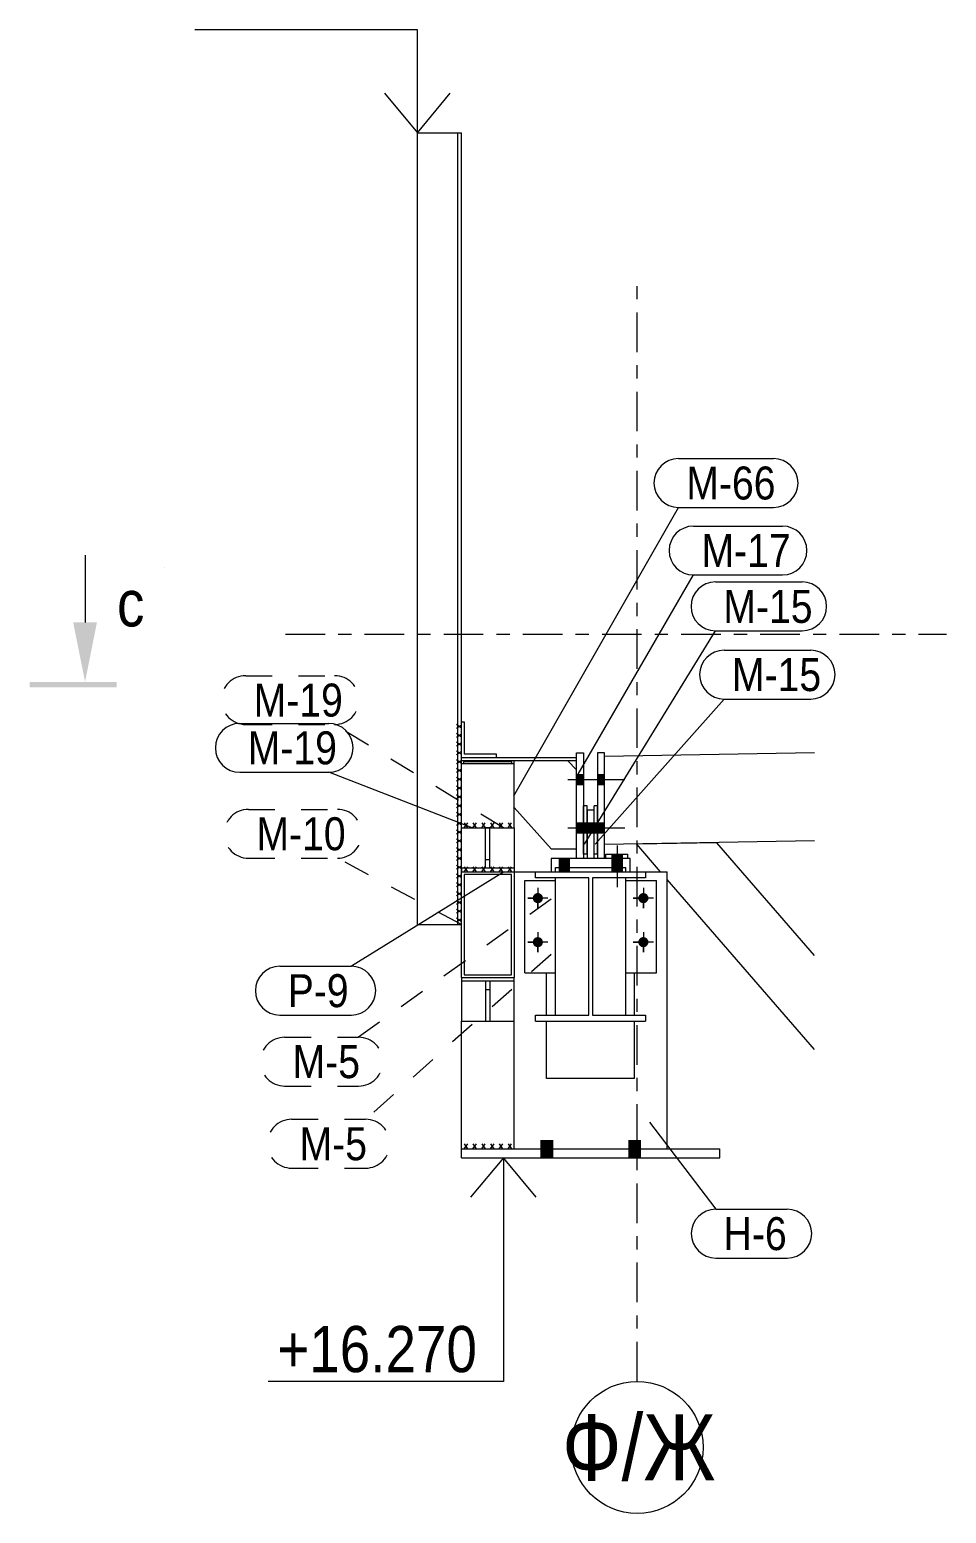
# Model space of a CAD drawing. Header units: millimetres. Extents: x -74 to 1115, y -586 to 256.
# Drawn here: x 665.2 to 734.7, y -204.6 to -92.2 of the extents above; entities that cross this region are included whole.
import ezdxf

# ---------------------------------------------------------------- set-up
doc = ezdxf.new("R2010")
doc.units = ezdxf.units.MM
for name, pattern in [('XKITLINE00', [0]), ('XKITLINE02', [4, 2, -2]), ('XKITLINE03', [6, 3, -1, 1, -1])]:
    doc.linetypes.add(name, pattern=pattern)
for name, color, linetype, lineweight in [('Bolt', 7, 'Continuous', 0), ('GraphicObject', 6, 'Continuous', 0), ('LevelText', 7, 'Continuous', 0), ('Part', 2, 'Continuous', 0), ('PartMark', 3, 'Continuous', 0), ('S-GRID', 1, 'Continuous', 0), ('Section', 6, 'Continuous', 0), ('SymbolText', 4, 'Continuous', 0)]:
    doc.layers.add(name, color=color, linetype=linetype, lineweight=lineweight)
doc.styles.add('GOST type A', font='ARIAL.TTF')

msp = doc.modelspace()

# ---------------------------------------------------------------- hatches: boundary and pattern name
at = {"layer": 'Bolt'}
for points in [[(707.21, -149.41), (706.68, -149.41), (706.68, -148.65), (707.21, -148.65)], [(707.21, -149.41), (706.68, -149.41), (706.68, -148.65), (707.21, -148.65)], [(708.81, -149.41), (708.28, -149.41), (708.28, -148.65), (708.81, -148.65)], [(708.81, -149.41), (708.28, -149.41), (708.28, -148.65), (708.81, -148.65)], [(707.21, -153.08), (706.68, -153.08), (706.68, -152.31), (707.21, -152.31)], [(707.48, -153.08), (707.21, -153.08), (707.21, -152.31), (707.48, -152.31)], [(708.01, -153.08), (707.48, -153.08), (707.48, -152.31), (708.01, -152.31)], [(708.28, -153.08), (708.01, -153.08), (708.01, -152.31), (708.28, -152.31)], [(708.81, -153.08), (708.28, -153.08), (708.28, -152.31), (708.81, -152.31)], [(705.36, -156.03), (705.36, -155.03), (706.13, -155.03), (706.13, -156.03)], [(705.36, -156.03), (705.36, -155.03), (706.13, -155.03), (706.13, -156.03)], [(709.36, -155.03), (709.36, -154.7), (710.13, -154.7), (710.13, -155.03)], [(709.36, -155.03), (709.36, -154.7), (710.13, -154.7), (710.13, -155.03)], [(709.36, -156.03), (709.36, -155.03), (710.13, -155.03), (710.13, -156.03)], [(709.36, -156.03), (709.36, -155.03), (710.13, -155.03), (710.13, -156.03)], [(704.13, -158.05), (704.13, -158.07), (704.13, -158.09), (704.12, -158.1), (704.12, -158.12), (704.11, -158.14), (704.11, -158.16), (704.1, -158.18), (704.09, -158.19), (704.08, -158.21), (704.08, -158.23), (704.07, -158.24), (704.05, -158.26), (704.04, -158.27), (704.03, -158.29), (704.02, -158.3), (704, -158.31), (703.99, -158.33), (703.97, -158.34), (703.96, -158.35), (703.94, -158.36), (703.93, -158.37), (703.91, -158.38), (703.89, -158.38), (703.88, -158.39), (703.86, -158.4), (703.84, -158.4), (703.82, -158.4), (703.8, -158.41), (703.78, -158.41), (703.77, -158.41), (703.75, -158.41), (703.73, -158.41), (703.71, -158.41), (703.69, -158.41), (703.67, -158.4), (703.65, -158.4), (703.64, -158.4), (703.62, -158.39), (703.6, -158.38), (703.58, -158.38), (703.57, -158.37), (703.55, -158.36), (703.53, -158.35), (703.52, -158.34), (703.5, -158.33), (703.49, -158.31), (703.48, -158.3), (703.46, -158.29), (703.45, -158.27), (703.44, -158.26), (703.43, -158.24), (703.42, -158.23), (703.41, -158.21), (703.4, -158.19), (703.39, -158.18), (703.39, -158.16), (703.38, -158.14), (703.37, -158.12), (703.37, -158.1), (703.37, -158.09), (703.36, -158.07), (703.36, -158.05), (703.36, -158.03), (703.36, -158.01), (703.36, -157.99), (703.37, -157.97), (703.37, -157.95), (703.37, -157.94), (703.38, -157.92), (703.39, -157.9), (703.39, -157.88), (703.4, -157.87), (703.41, -157.85), (703.42, -157.83), (703.43, -157.82), (703.44, -157.8), (703.45, -157.79), (703.46, -157.77), (703.48, -157.76), (703.49, -157.74), (703.5, -157.73), (703.52, -157.72), (703.53, -157.71), (703.55, -157.7), (703.57, -157.69), (703.58, -157.68), (703.6, -157.67), (703.62, -157.67), (703.64, -157.66), (703.65, -157.66), (703.67, -157.65), (703.69, -157.65), (703.71, -157.65), (703.73, -157.65), (703.75, -157.65), (703.77, -157.65), (703.78, -157.65), (703.8, -157.65), (703.82, -157.65), (703.84, -157.66), (703.86, -157.66), (703.88, -157.67), (703.89, -157.67), (703.91, -157.68), (703.93, -157.69), (703.94, -157.7), (703.96, -157.71), (703.97, -157.72), (703.99, -157.73), (704, -157.74), (704.02, -157.76), (704.03, -157.77), (704.04, -157.79), (704.05, -157.8), (704.07, -157.82), (704.08, -157.83), (704.08, -157.85), (704.09, -157.87), (704.1, -157.88), (704.11, -157.9), (704.11, -157.92), (704.12, -157.94), (704.12, -157.95), (704.13, -157.97), (704.13, -157.99), (704.13, -158.01), (704.13, -158.03)], [(712.13, -158.05), (712.13, -158.07), (712.13, -158.09), (712.12, -158.1), (712.12, -158.12), (712.11, -158.14), (712.11, -158.16), (712.1, -158.18), (712.09, -158.19), (712.08, -158.21), (712.08, -158.23), (712.07, -158.24), (712.05, -158.26), (712.04, -158.27), (712.03, -158.29), (712.02, -158.3), (712, -158.31), (711.99, -158.33), (711.97, -158.34), (711.96, -158.35), (711.94, -158.36), (711.93, -158.37), (711.91, -158.38), (711.89, -158.38), (711.88, -158.39), (711.86, -158.4), (711.84, -158.4), (711.82, -158.4), (711.8, -158.41), (711.78, -158.41), (711.77, -158.41), (711.75, -158.41), (711.73, -158.41), (711.71, -158.41), (711.69, -158.41), (711.67, -158.4), (711.65, -158.4), (711.64, -158.4), (711.62, -158.39), (711.6, -158.38), (711.58, -158.38), (711.57, -158.37), (711.55, -158.36), (711.53, -158.35), (711.52, -158.34), (711.5, -158.33), (711.49, -158.31), (711.48, -158.3), (711.46, -158.29), (711.45, -158.27), (711.44, -158.26), (711.43, -158.24), (711.42, -158.23), (711.41, -158.21), (711.4, -158.19), (711.39, -158.18), (711.39, -158.16), (711.38, -158.14), (711.37, -158.12), (711.37, -158.1), (711.37, -158.09), (711.36, -158.07), (711.36, -158.05), (711.36, -158.03), (711.36, -158.01), (711.36, -157.99), (711.37, -157.97), (711.37, -157.95), (711.37, -157.94), (711.38, -157.92), (711.39, -157.9), (711.39, -157.88), (711.4, -157.87), (711.41, -157.85), (711.42, -157.83), (711.43, -157.82), (711.44, -157.8), (711.45, -157.79), (711.46, -157.77), (711.48, -157.76), (711.49, -157.74), (711.5, -157.73), (711.52, -157.72), (711.53, -157.71), (711.55, -157.7), (711.57, -157.69), (711.58, -157.68), (711.6, -157.67), (711.62, -157.67), (711.64, -157.66), (711.65, -157.66), (711.67, -157.65), (711.69, -157.65), (711.71, -157.65), (711.73, -157.65), (711.75, -157.65), (711.77, -157.65), (711.78, -157.65), (711.8, -157.65), (711.82, -157.65), (711.84, -157.66), (711.86, -157.66), (711.88, -157.67), (711.89, -157.67), (711.91, -157.68), (711.93, -157.69), (711.94, -157.7), (711.96, -157.71), (711.97, -157.72), (711.99, -157.73), (712, -157.74), (712.02, -157.76), (712.03, -157.77), (712.04, -157.79), (712.05, -157.8), (712.07, -157.82), (712.08, -157.83), (712.08, -157.85), (712.09, -157.87), (712.1, -157.88), (712.11, -157.9), (712.11, -157.92), (712.12, -157.94), (712.12, -157.95), (712.13, -157.97), (712.13, -157.99), (712.13, -158.01), (712.13, -158.03)], [(704.13, -161.38), (704.13, -161.4), (704.13, -161.42), (704.12, -161.44), (704.12, -161.46), (704.11, -161.47), (704.11, -161.49), (704.1, -161.51), (704.09, -161.53), (704.08, -161.54), (704.08, -161.56), (704.07, -161.58), (704.05, -161.59), (704.04, -161.61), (704.03, -161.62), (704.02, -161.63), (704, -161.65), (703.99, -161.66), (703.97, -161.67), (703.96, -161.68), (703.94, -161.69), (703.93, -161.7), (703.91, -161.71), (703.89, -161.72), (703.88, -161.72), (703.86, -161.73), (703.84, -161.73), (703.82, -161.74), (703.8, -161.74), (703.78, -161.74), (703.77, -161.75), (703.75, -161.75), (703.73, -161.75), (703.71, -161.74), (703.69, -161.74), (703.67, -161.74), (703.65, -161.73), (703.64, -161.73), (703.62, -161.72), (703.6, -161.72), (703.58, -161.71), (703.57, -161.7), (703.55, -161.69), (703.53, -161.68), (703.52, -161.67), (703.5, -161.66), (703.49, -161.65), (703.48, -161.63), (703.46, -161.62), (703.45, -161.61), (703.44, -161.59), (703.43, -161.58), (703.42, -161.56), (703.41, -161.54), (703.4, -161.53), (703.39, -161.51), (703.39, -161.49), (703.38, -161.47), (703.37, -161.46), (703.37, -161.44), (703.37, -161.42), (703.36, -161.4), (703.36, -161.38), (703.36, -161.36), (703.36, -161.34), (703.36, -161.32), (703.37, -161.31), (703.37, -161.29), (703.37, -161.27), (703.38, -161.25), (703.39, -161.23), (703.39, -161.22), (703.4, -161.2), (703.41, -161.18), (703.42, -161.17), (703.43, -161.15), (703.44, -161.13), (703.45, -161.12), (703.46, -161.1), (703.48, -161.09), (703.49, -161.08), (703.5, -161.07), (703.52, -161.05), (703.53, -161.04), (703.55, -161.03), (703.57, -161.02), (703.58, -161.02), (703.6, -161.01), (703.62, -161), (703.64, -161), (703.65, -160.99), (703.67, -160.99), (703.69, -160.98), (703.71, -160.98), (703.73, -160.98), (703.75, -160.98), (703.77, -160.98), (703.78, -160.98), (703.8, -160.98), (703.82, -160.99), (703.84, -160.99), (703.86, -161), (703.88, -161), (703.89, -161.01), (703.91, -161.02), (703.93, -161.02), (703.94, -161.03), (703.96, -161.04), (703.97, -161.05), (703.99, -161.07), (704, -161.08), (704.02, -161.09), (704.03, -161.1), (704.04, -161.12), (704.05, -161.13), (704.07, -161.15), (704.08, -161.17), (704.08, -161.18), (704.09, -161.2), (704.1, -161.22), (704.11, -161.23), (704.11, -161.25), (704.12, -161.27), (704.12, -161.29), (704.13, -161.31), (704.13, -161.32), (704.13, -161.34), (704.13, -161.36)], [(712.13, -161.38), (712.13, -161.4), (712.13, -161.42), (712.12, -161.44), (712.12, -161.46), (712.11, -161.47), (712.11, -161.49), (712.1, -161.51), (712.09, -161.53), (712.08, -161.54), (712.08, -161.56), (712.07, -161.58), (712.05, -161.59), (712.04, -161.61), (712.03, -161.62), (712.02, -161.63), (712, -161.65), (711.99, -161.66), (711.97, -161.67), (711.96, -161.68), (711.94, -161.69), (711.93, -161.7), (711.91, -161.71), (711.89, -161.72), (711.88, -161.72), (711.86, -161.73), (711.84, -161.73), (711.82, -161.74), (711.8, -161.74), (711.78, -161.74), (711.77, -161.75), (711.75, -161.75), (711.73, -161.75), (711.71, -161.74), (711.69, -161.74), (711.67, -161.74), (711.65, -161.73), (711.64, -161.73), (711.62, -161.72), (711.6, -161.72), (711.58, -161.71), (711.57, -161.7), (711.55, -161.69), (711.53, -161.68), (711.52, -161.67), (711.5, -161.66), (711.49, -161.65), (711.48, -161.63), (711.46, -161.62), (711.45, -161.61), (711.44, -161.59), (711.43, -161.58), (711.42, -161.56), (711.41, -161.54), (711.4, -161.53), (711.39, -161.51), (711.39, -161.49), (711.38, -161.47), (711.37, -161.46), (711.37, -161.44), (711.37, -161.42), (711.36, -161.4), (711.36, -161.38), (711.36, -161.36), (711.36, -161.34), (711.36, -161.32), (711.37, -161.31), (711.37, -161.29), (711.37, -161.27), (711.38, -161.25), (711.39, -161.23), (711.39, -161.22), (711.4, -161.2), (711.41, -161.18), (711.42, -161.17), (711.43, -161.15), (711.44, -161.13), (711.45, -161.12), (711.46, -161.1), (711.48, -161.09), (711.49, -161.08), (711.5, -161.07), (711.52, -161.05), (711.53, -161.04), (711.55, -161.03), (711.57, -161.02), (711.58, -161.02), (711.6, -161.01), (711.62, -161), (711.64, -161), (711.65, -160.99), (711.67, -160.99), (711.69, -160.98), (711.71, -160.98), (711.73, -160.98), (711.75, -160.98), (711.77, -160.98), (711.78, -160.98), (711.8, -160.98), (711.82, -160.99), (711.84, -160.99), (711.86, -161), (711.88, -161), (711.89, -161.01), (711.91, -161.02), (711.93, -161.02), (711.94, -161.03), (711.96, -161.04), (711.97, -161.05), (711.99, -161.07), (712, -161.08), (712.02, -161.09), (712.03, -161.1), (712.04, -161.12), (712.05, -161.13), (712.07, -161.15), (712.08, -161.17), (712.08, -161.18), (712.09, -161.2), (712.1, -161.22), (712.11, -161.23), (712.11, -161.25), (712.12, -161.27), (712.12, -161.29), (712.13, -161.31), (712.13, -161.32), (712.13, -161.34), (712.13, -161.36)], [(703.98, -177.03), (703.98, -176.36), (704.85, -176.36), (704.85, -177.03)], [(703.98, -177.03), (703.98, -176.36), (704.85, -176.36), (704.85, -177.03)], [(710.65, -177.03), (710.65, -176.36), (711.51, -176.36), (711.51, -177.03)], [(710.65, -177.03), (710.65, -176.36), (711.51, -176.36), (711.51, -177.03)], [(703.98, -177.7), (703.98, -177.03), (704.85, -177.03), (704.85, -177.7)], [(703.98, -177.7), (703.98, -177.03), (704.85, -177.03), (704.85, -177.7)], [(710.65, -177.7), (710.65, -177.03), (711.51, -177.03), (711.51, -177.7)], [(710.65, -177.7), (710.65, -177.03), (711.51, -177.03), (711.51, -177.7)]]:
    msp.add_hatch(color=256, dxfattribs=at).paths.add_polyline_path(points, flags=17)
at = {"layer": 'Section'}
for points in [[(669.42, -141.64), (668.52, -137.14), (670.32, -137.14)], [(671.82, -142.06), (665.22, -142.06), (665.22, -141.64), (671.82, -141.64)]]:
    msp.add_hatch(color=256, dxfattribs=at).paths.add_polyline_path(points, flags=17)

# ---------------------------------------------------------------- linework, layer by layer
at = {"layer": 'Bolt', "linetype": 'XKITLINE00', "lineweight": 0}
for p, q in [((706.01, -149.03), (710.35, -149.03)), ((706.01, -149.03), (710.35, -149.03)), ((706.68, -148.65), (707.21, -148.65)), ((706.68, -148.65), (707.21, -148.65)), ((706.68, -149.41), (707.21, -149.41)), ((706.68, -149.41), (707.21, -149.41)), ((708.28, -148.65), (708.81, -148.65)), ((708.28, -148.65), (708.81, -148.65)), ((708.28, -149.41), (708.81, -149.41)), ((708.28, -149.41), (708.81, -149.41)), ((706.01, -152.7), (710.35, -152.7)), ((706.68, -152.31), (707.21, -152.31)), ((707.21, -152.31), (707.48, -152.31)), ((707.48, -152.31), (708.01, -152.31)), ((708.01, -152.31), (708.28, -152.31)), ((708.28, -152.31), (708.81, -152.31)), ((706.68, -153.08), (707.21, -153.08)), ((707.21, -153.08), (707.48, -153.08)), ((707.48, -153.08), (708.01, -153.08)), ((708.01, -153.08), (708.28, -153.08)), ((708.28, -153.08), (708.81, -153.08)), ((705.36, -155.03), (705.36, -156.03)), ((705.36, -155.03), (705.36, -156.03)), ((705.75, -155.03), (705.75, -156.03)), ((705.75, -155.03), (705.75, -156.03)), ((706.13, -155.03), (706.13, -156.03)), ((706.13, -155.03), (706.13, -156.03)), ((709.36, -154.7), (709.36, -155.03)), ((709.36, -154.7), (709.36, -155.03)), ((709.36, -155.03), (709.36, -156.03)), ((709.36, -155.03), (709.36, -156.03)), ((709.75, -154.03), (709.75, -157.2)), ((709.75, -154.03), (709.75, -157.2)), ((710.13, -154.7), (710.13, -155.03)), ((710.13, -154.7), (710.13, -155.03)), ((710.13, -155.03), (710.13, -156.03)), ((710.13, -155.03), (710.13, -156.03)), ((703.75, -157.26), (703.75, -158.8)), ((703.75, -157.26), (703.75, -157.77)), ((711.75, -157.26), (711.75, -158.8)), ((711.75, -157.26), (711.75, -157.77)), ((704.51, -158.03), (702.98, -158.03)), ((702.98, -158.03), (703.49, -158.03)), ((703.75, -158.8), (703.75, -158.29)), ((704.51, -158.03), (704, -158.03)), ((712.51, -158.03), (710.98, -158.03)), ((710.98, -158.03), (711.49, -158.03)), ((711.75, -158.8), (711.75, -158.29)), ((712.51, -158.03), (712, -158.03)), ((703.75, -160.6), (703.75, -162.13)), ((703.75, -160.6), (703.75, -161.11)), ((711.75, -160.6), (711.75, -162.13)), ((711.75, -160.6), (711.75, -161.11)), ((704.51, -161.36), (702.98, -161.36)), ((702.98, -161.36), (703.49, -161.36)), ((703.75, -162.13), (703.75, -161.62)), ((704.51, -161.36), (704, -161.36)), ((712.51, -161.36), (710.98, -161.36)), ((710.98, -161.36), (711.49, -161.36)), ((711.75, -162.13), (711.75, -161.62)), ((712.51, -161.36), (712, -161.36)), ((703.98, -176.36), (703.98, -177.03)), ((703.98, -176.36), (703.98, -177.03)), ((704.41, -176.36), (704.41, -177.7)), ((704.41, -176.36), (704.41, -177.7)), ((704.85, -176.36), (704.85, -177.03)), ((704.85, -176.36), (704.85, -177.03)), ((710.65, -176.36), (710.65, -177.03)), ((710.65, -176.36), (710.65, -177.03)), ((711.08, -176.36), (711.08, -177.7)), ((711.08, -176.36), (711.08, -177.7)), ((711.51, -176.36), (711.51, -177.03)), ((711.51, -176.36), (711.51, -177.03)), ((703.98, -177.03), (703.98, -177.7)), ((703.98, -177.03), (703.98, -177.7)), ((704.85, -177.03), (704.85, -177.7)), ((704.85, -177.03), (704.85, -177.7)), ((710.65, -177.03), (710.65, -177.7)), ((710.65, -177.03), (710.65, -177.7)), ((711.51, -177.03), (711.51, -177.7)), ((711.51, -177.03), (711.51, -177.7))]:
    msp.add_line(p, q, dxfattribs=at)
at = {"layer": 'Bolt', "linetype": 'XKITLINE02', "lineweight": 0}
for p, q in [((706.01, -152.7), (710.35, -152.7)), ((706.68, -152.31), (707.21, -152.31)), ((707.21, -152.31), (707.48, -152.31)), ((707.48, -152.31), (708.01, -152.31)), ((708.01, -152.31), (708.28, -152.31)), ((708.28, -152.31), (708.81, -152.31)), ((706.68, -153.08), (707.21, -153.08)), ((707.21, -153.08), (707.48, -153.08)), ((707.48, -153.08), (708.01, -153.08)), ((708.01, -153.08), (708.28, -153.08)), ((708.28, -153.08), (708.81, -153.08)), ((709.36, -155.03), (709.36, -156.03)), ((709.36, -155.03), (709.36, -156.03)), ((709.75, -155.03), (709.75, -156.03)), ((709.75, -155.03), (709.75, -156.03)), ((710.13, -155.03), (710.13, -156.03)), ((710.13, -155.03), (710.13, -156.03))]:
    msp.add_line(p, q, dxfattribs=at)
at = {"layer": 'GraphicObject', "linetype": 'XKITLINE00', "lineweight": 0}
for p, q in [((697.95, -160.03), (697.95, -144.7)), ((697.95, -152.7), (701.95, -152.7)), ((697.95, -156.03), (701.95, -156.03)), ((697.95, -177.03), (701.95, -177.03))]:
    msp.add_line(p, q, dxfattribs=at)
at = {"layer": 'LevelText', "linetype": 'XKITLINE00', "lineweight": 0}
for p, q in [((690.99, -92.22), (677.74, -92.22)), ((694.61, -92.22), (690.99, -92.22)), ((694.61, -100.03), (694.61, -92.22)), ((692.11, -97.03), (694.61, -100.03)), ((694.61, -100.03), (697.11, -97.03)), ((701.13, -177.7), (698.63, -180.7)), ((701.13, -177.7), (701.13, -194.65)), ((703.63, -180.7), (701.13, -177.7)), ((696.55, -194.65), (683.29, -194.65)), ((701.13, -194.65), (696.55, -194.65))]:
    msp.add_line(p, q, dxfattribs=at)
at = {"layer": 'Part', "linetype": 'XKITLINE00', "lineweight": 0}
for p, q in [((694.61, -160.03), (694.61, -100.03)), ((694.61, -100.03), (697.95, -100.03)), ((697.68, -160.03), (697.68, -100.03)), ((697.95, -155.76), (697.95, -100.03)), ((698.18, -144.7), (697.95, -144.7)), ((698.18, -147.13), (698.18, -144.7)), ((700.61, -147.13), (698.18, -147.13)), ((700.61, -147.36), (700.61, -147.13)), ((706.68, -155.03), (706.68, -147.03)), ((706.68, -147.03), (707.21, -147.03)), ((707.21, -147.03), (707.21, -155.03)), ((708.81, -147.03), (708.28, -147.03)), ((708.28, -147.03), (708.28, -155.03)), ((708.81, -147.27), (724.72, -146.99)), ((708.81, -155.03), (708.81, -147.03)), ((697.95, -147.63), (697.95, -147.36)), ((697.95, -147.36), (706.68, -147.36)), ((706.68, -147.63), (697.95, -147.63)), ((697.95, -147.83), (701.95, -147.83)), ((701.78, -147.7), (698.11, -147.7)), ((698.11, -147.7), (698.11, -147.83)), ((701.78, -147.83), (701.78, -147.7)), ((701.95, -147.83), (701.95, -147.63)), ((701.95, -152.7), (701.95, -147.83)), ((706.01, -147.63), (706.68, -148.3)), ((704.75, -154.3), (701.95, -151.16)), ((707.48, -151.03), (707.21, -151.03)), ((707.21, -154.7), (707.21, -151.03)), ((707.48, -154.7), (707.48, -151.03)), ((708.01, -151.36), (707.48, -151.36)), ((707.48, -151.36), (707.48, -155.03)), ((708.28, -151.03), (708.01, -151.03)), ((708.01, -154.7), (708.01, -151.03)), ((708.01, -155.03), (708.01, -151.36)), ((708.28, -154.7), (708.28, -151.03)), ((697.95, -152.7), (699.78, -152.7)), ((700.11, -152.7), (699.78, -152.7)), ((699.78, -155.76), (699.78, -152.7)), ((700.11, -155.76), (700.11, -152.7)), ((700.11, -152.7), (701.95, -152.7)), ((701.95, -152.7), (701.95, -156.03)), ((708.81, -153.93), (724.72, -153.66)), ((717.32, -153.85), (711.24, -153.95)), ((713.04, -156.03), (711.24, -153.95)), ((724.72, -162.37), (717.32, -153.85)), ((699.78, -155.1), (700.11, -155.1)), ((704.75, -154.3), (706.68, -154.3)), ((710.75, -155.03), (704.75, -155.03)), ((704.75, -155.03), (704.75, -156.03)), ((707.48, -154.7), (707.21, -154.7)), ((708.28, -154.7), (708.01, -154.7)), ((708.91, -155.03), (708.91, -154.7)), ((708.91, -154.7), (710.58, -154.7)), ((710.58, -155.03), (710.58, -154.7)), ((710.75, -156.03), (710.75, -155.03)), ((701.95, -155.76), (697.95, -155.76)), ((697.95, -155.76), (697.95, -156.03)), ((697.95, -164.03), (697.95, -156.03)), ((697.95, -156.03), (701.95, -156.03)), ((698.15, -156.23), (698.15, -163.83)), ((701.75, -156.23), (698.15, -156.23)), ((700.11, -155.76), (699.78, -155.76)), ((701.75, -163.83), (701.75, -156.23)), ((701.95, -156.03), (701.95, -164.03)), ((701.95, -156.03), (703.58, -156.03)), ((703.58, -156.03), (711.91, -156.03)), ((703.58, -156.5), (703.58, -156.03)), ((705.08, -156.03), (705.08, -155.7)), ((705.08, -155.7), (710.41, -155.7)), ((710.41, -156.03), (710.41, -155.7)), ((711.91, -156.03), (711.91, -156.5)), ((711.91, -156.03), (713.55, -156.03)), ((713.55, -177.03), (713.55, -156.03)), ((702.75, -163.7), (702.75, -156.7)), ((702.75, -156.7), (705.08, -156.7)), ((707.6, -156.5), (703.58, -156.5)), ((705.08, -166.9), (705.08, -156.5)), ((707.6, -166.9), (707.6, -156.5)), ((711.91, -156.5), (707.9, -156.5)), ((707.9, -156.5), (707.9, -166.9)), ((710.41, -166.9), (710.41, -156.5)), ((710.41, -156.7), (712.75, -156.7)), ((712.75, -163.7), (712.75, -156.7)), ((724.72, -169.49), (713.55, -156.62)), ((694.61, -160.03), (697.95, -160.03)), ((697.95, -164.03), (701.95, -164.03)), ((697.95, -164.03), (697.95, -167.36)), ((698.15, -163.83), (701.75, -163.83)), ((701.95, -177.03), (701.95, -164.03)), ((702.75, -163.7), (705.08, -163.7)), ((704.41, -166.9), (704.41, -163.7)), ((710.41, -163.7), (712.75, -163.7)), ((711.08, -166.9), (711.08, -163.7)), ((697.95, -164.3), (701.95, -164.3)), ((699.78, -164.3), (699.78, -167.36)), ((699.78, -164.3), (700.11, -164.3)), ((699.78, -164.96), (700.11, -164.96)), ((700.11, -164.3), (700.11, -167.36)), ((697.95, -177.03), (697.95, -167.36)), ((697.95, -167.36), (699.78, -167.36)), ((699.78, -167.36), (700.11, -167.36)), ((700.11, -167.36), (701.95, -167.36)), ((703.58, -167.36), (703.58, -166.9)), ((703.58, -166.9), (707.6, -166.9)), ((703.58, -167.36), (711.91, -167.36)), ((704.41, -171.7), (704.41, -167.36)), ((707.9, -166.9), (711.91, -166.9)), ((711.08, -171.7), (711.08, -167.36)), ((711.91, -166.9), (711.91, -167.36)), ((711.08, -171.7), (704.41, -171.7)), ((697.95, -177.7), (697.95, -177.03)), ((697.95, -177.03), (717.55, -177.03)), ((717.55, -177.7), (717.55, -177.03)), ((697.95, -177.7), (717.55, -177.7))]:
    msp.add_line(p, q, dxfattribs=at)
at = {"layer": 'PartMark', "linetype": 'XKITLINE00', "lineweight": 0}
for p, q in [((714.4, -124.72), (721.62, -124.72)), ((701.93, -150.27), (714.4, -128.42)), ((714.4, -128.42), (721.62, -128.42)), ((715.55, -129.84), (722.29, -129.84)), ((706.8, -148.64), (715.55, -133.54)), ((715.55, -133.54), (722.29, -133.54)), ((717.21, -134.07), (723.79, -134.07)), ((707.28, -153.95), (717.21, -137.77)), ((717.21, -137.77), (723.79, -137.77)), ((717.86, -139.24), (724.43, -139.24)), ((708.08, -153.95), (717.86, -142.94)), ((717.86, -142.94), (724.43, -142.94)), ((681.15, -144.79), (687.89, -144.79)), ((681.15, -148.49), (687.89, -148.49)), ((698.76, -152.71), (687.89, -148.49)), ((701.14, -156.05), (689.61, -163.19)), ((684.18, -163.19), (689.61, -163.19)), ((684.18, -166.89), (689.61, -166.89)), ((712.2, -175.01), (717.23, -181.6)), ((717.23, -181.6), (722.66, -181.6)), ((717.23, -185.3), (722.66, -185.3))]:
    msp.add_line(p, q, dxfattribs=at)
at = {"layer": 'PartMark', "linetype": 'XKITLINE02', "lineweight": 0}
for p, q in [((681.6, -141.17), (688.33, -141.17)), ((681.6, -144.87), (688.33, -144.87)), ((701.14, -152.71), (688.33, -144.87)), ((681.81, -151.3), (688.55, -151.3)), ((681.81, -155), (688.55, -155)), ((697.95, -160.03), (688.55, -155)), ((704.76, -158.11), (690.15, -168.57)), ((704.76, -162.29), (690.68, -174.79)), ((684.55, -168.57), (690.15, -168.57)), ((684.55, -172.27), (690.15, -172.27)), ((685.08, -174.79), (690.68, -174.79)), ((685.08, -178.49), (690.68, -178.49))]:
    msp.add_line(p, q, dxfattribs=at)
at = {"layer": 'PartMark', "linetype": 'XKITLINE00', "lineweight": 0}
for centre, start, end in [((714.4, -126.57), 90, 270), ((721.62, -126.57), 270, 90), ((715.55, -131.69), 90, 270), ((722.29, -131.69), 270, 90), ((717.21, -135.92), 90, 270), ((723.79, -135.92), 270, 90), ((717.86, -141.09), 90, 270), ((724.43, -141.09), 270, 90), ((681.15, -146.64), 90, 270), ((687.89, -146.64), 270, 90), ((684.18, -165.04), 90, 270), ((689.61, -165.04), 270, 90), ((717.23, -183.45), 90, 270), ((722.66, -183.45), 270, 90)]:
    msp.add_arc(centre, 1.85, start, end, dxfattribs=at)
at = {"layer": 'PartMark', "linetype": 'XKITLINE02', "lineweight": 0}
for centre, start, end in [((681.6, -143.02), 90, 270), ((688.33, -143.02), 270, 90), ((681.81, -153.15), 90, 270), ((688.55, -153.15), 270, 90), ((684.55, -170.42), 90, 270), ((690.15, -170.42), 270, 90), ((685.08, -176.64), 90, 270), ((690.68, -176.64), 270, 90)]:
    msp.add_arc(centre, 1.85, start, end, dxfattribs=at)
at = {"layer": 'S-GRID', "linetype": 'XKITLINE03', "lineweight": 0}
for p, q in [((711.28, -194.65), (711.28, -111.36)), ((684.61, -138.03), (734.72, -138.03))]:
    msp.add_line(p, q, dxfattribs=at)
at = {"layer": 'S-GRID', "linetype": 'XKITLINE00', "lineweight": 0}
msp.add_circle((711.28, -199.65), 5, dxfattribs=at)
at = {"layer": 'Section', "linetype": 'XKITLINE00', "lineweight": 0}
for p, q in [((669.42, -132.04), (669.42, -137.14)), ((675.42, -132.94), (675.42, -132.94)), ((675.42, -132.94), (675.42, -132.94))]:
    msp.add_line(p, q, dxfattribs=at)
at = {"layer": 'SymbolText', "linetype": 'XKITLINE00', "lineweight": 0}
for p, q in [((697.95, -145.15), (697.57, -144.88)), ((697.57, -145.15), (697.95, -144.9)), ((697.95, -145.82), (697.57, -145.55)), ((697.57, -145.82), (697.95, -145.57)), ((697.95, -146.49), (697.57, -146.21)), ((697.57, -146.49), (697.95, -146.24)), ((697.95, -147.15), (697.57, -146.88)), ((697.57, -147.15), (697.95, -146.9)), ((697.95, -147.82), (697.57, -147.55)), ((697.57, -147.82), (697.95, -147.57)), ((697.95, -148.49), (697.57, -148.21)), ((697.57, -148.49), (697.95, -148.24)), ((697.95, -149.15), (697.57, -148.88)), ((697.57, -149.15), (697.95, -148.9)), ((697.95, -149.82), (697.57, -149.55)), ((697.57, -149.82), (697.95, -149.57)), ((697.95, -150.49), (697.57, -150.21)), ((697.57, -150.49), (697.95, -150.24)), ((697.95, -151.15), (697.57, -150.88)), ((697.57, -151.15), (697.95, -150.9)), ((697.95, -151.82), (697.57, -151.55)), ((697.57, -151.82), (697.95, -151.57)), ((697.95, -152.49), (697.57, -152.21)), ((697.57, -152.49), (697.95, -152.24)), ((697.95, -153.15), (697.57, -152.88)), ((698.15, -152.7), (698.43, -152.32)), ((698.15, -152.32), (698.4, -152.7)), ((698.82, -152.7), (699.1, -152.32)), ((698.82, -152.32), (699.07, -152.7)), ((699.49, -152.7), (699.76, -152.32)), ((699.49, -152.32), (699.74, -152.7)), ((700.15, -152.7), (700.43, -152.32)), ((700.15, -152.32), (700.4, -152.7)), ((700.82, -152.7), (701.1, -152.32)), ((700.82, -152.32), (701.07, -152.7)), ((701.49, -152.7), (701.76, -152.32)), ((701.49, -152.32), (701.74, -152.7)), ((697.57, -153.15), (697.95, -152.9)), ((697.95, -153.82), (697.57, -153.55)), ((697.57, -153.82), (697.95, -153.57)), ((697.95, -154.49), (697.57, -154.21)), ((697.57, -154.49), (697.95, -154.24)), ((697.95, -155.15), (697.57, -154.88)), ((697.57, -155.15), (697.95, -154.9)), ((697.95, -155.82), (697.57, -155.55)), ((697.57, -155.82), (697.95, -155.57)), ((697.95, -156.49), (697.57, -156.21)), ((697.57, -156.49), (697.95, -156.24)), ((698.15, -156.03), (698.43, -155.65)), ((698.15, -155.65), (698.4, -156.03)), ((698.82, -156.03), (699.1, -155.65)), ((698.82, -155.65), (699.07, -156.03)), ((699.49, -156.03), (699.76, -155.65)), ((699.49, -155.65), (699.74, -156.03)), ((700.15, -156.03), (700.43, -155.65)), ((700.15, -155.65), (700.4, -156.03)), ((700.82, -156.03), (701.1, -155.65)), ((700.82, -155.65), (701.07, -156.03)), ((701.49, -156.03), (701.76, -155.65)), ((701.49, -155.65), (701.74, -156.03)), ((697.95, -157.15), (697.57, -156.88)), ((697.57, -157.15), (697.95, -156.9)), ((697.95, -157.82), (697.57, -157.55)), ((697.57, -157.82), (697.95, -157.57)), ((697.95, -158.49), (697.57, -158.21)), ((697.57, -158.49), (697.95, -158.24)), ((697.95, -159.15), (697.57, -158.88)), ((697.57, -159.15), (697.95, -158.9)), ((697.95, -159.82), (697.57, -159.55)), ((697.57, -159.82), (697.95, -159.57)), ((698.15, -177.03), (698.43, -176.65)), ((698.15, -176.65), (698.4, -177.03)), ((698.82, -177.03), (699.1, -176.65)), ((698.82, -176.65), (699.07, -177.03)), ((699.49, -177.03), (699.76, -176.65)), ((699.49, -176.65), (699.74, -177.03)), ((700.15, -177.03), (700.43, -176.65)), ((700.15, -176.65), (700.4, -177.03)), ((700.82, -177.03), (701.1, -176.65)), ((700.82, -176.65), (701.07, -177.03)), ((701.49, -177.03), (701.76, -176.65)), ((701.49, -176.65), (701.74, -177.03))]:
    msp.add_line(p, q, dxfattribs=at)

# ---------------------------------------------------------------- texts
at = {"layer": 'LevelText', "style": 'GOST type A', "width": 0.85}
msp.add_text('+16.270', height=3.5, dxfattribs=at).set_placement((683.99, -193.95))
at = {"layer": 'PartMark', "style": 'GOST type A', "width": 0.85}
for s, p in [('М-66', (715, -127.82)), ('М-17', (716.15, -132.94)), ('М-15', (717.81, -137.17)), ('М-15', (718.46, -142.34)), ('М-19', (682.2, -144.27)), ('М-19', (681.75, -147.89)), ('М-10', (682.41, -154.4)), ('Р-9', (684.78, -166.29)), ('М-5', (685.15, -171.67)), ('М-5', (685.68, -177.89)), ('Н-6', (717.83, -184.7))]:
    msp.add_text(s, height=2.5, dxfattribs=at).set_placement(p)
at = {"layer": 'S-GRID', "style": 'GOST type A', "width": 0.85}
msp.add_text('Ф/Ж', height=5, dxfattribs=at).set_placement((705.58, -202.15))
at = {"layer": 'Section', "style": 'GOST type A', "width": 0.85}
msp.add_text('с', height=3.5, dxfattribs=at).set_placement((671.84, -137.44))

doc.saveas('drawing.dxf')
